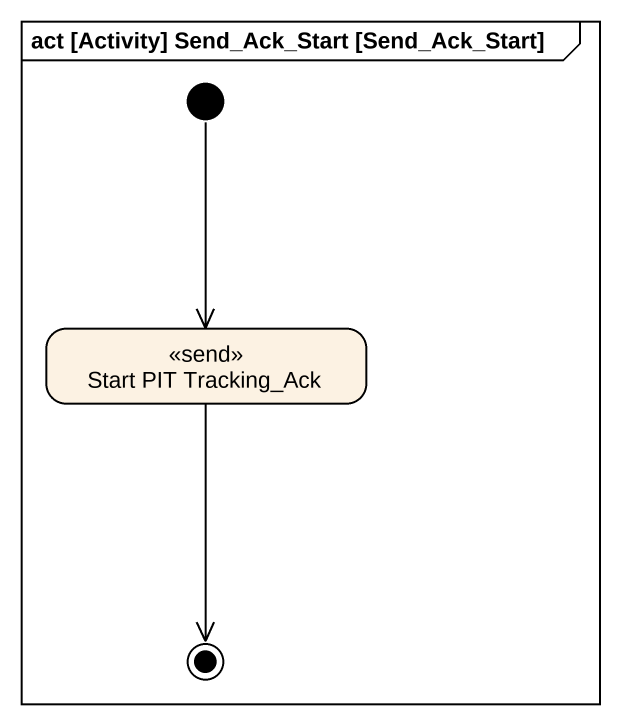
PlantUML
@startuml
mainframe act [Activity] Send_Ack_Start [Send_Ack_Start]
hide empty description
state "Start PIT Tracking_Ack" as Start_PIT_Tracking_Ack <<send>>
[*] --> Start_PIT_Tracking_Ack
Start_PIT_Tracking_Ack --> [*]
@enduml
